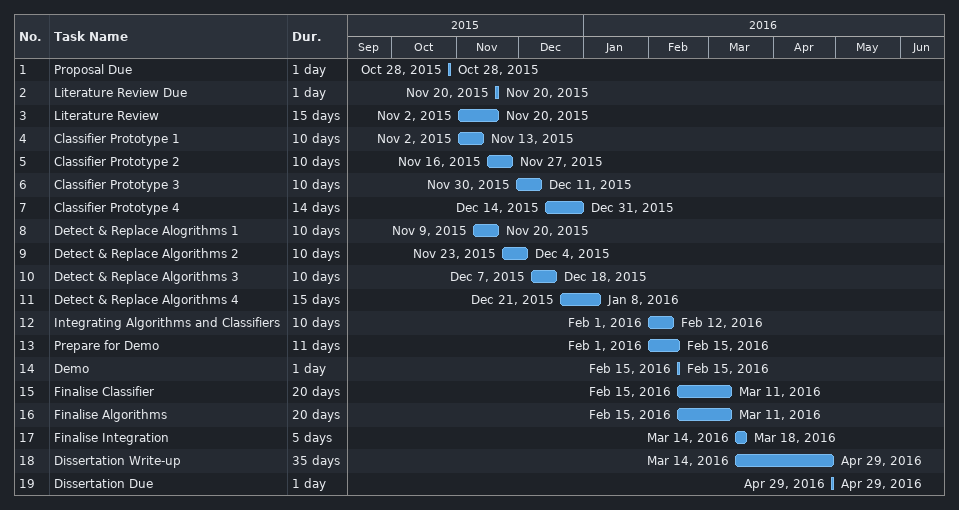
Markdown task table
| ID | Task | Duration | Start | Finish |
|---|---|---|---|---|
| 1 | Proposal Due | 1d | 2015-10-28 | 2015-10-28 |
| 2 | Literature Review Due | 1d | 2015-11-20 | 2015-11-20 |
| 3 | Literature Review | 15d | 2015-11-02 | 2015-11-20 |
| 4 | Classifier Prototype 1 | 10d | 2015-11-02 | 2015-11-13 |
| 5 | Classifier Prototype 2 | 10d | 2015-11-16 | 2015-11-27 |
| 6 | Classifier Prototype 3 | 10d | 2015-11-30 | 2015-12-11 |
| 7 | Classifier Prototype 4 | 14d | 2015-12-14 | 2015-12-31 |
| 8 | Detect & Replace Alogrithms 1 | 10d | 2015-11-09 | 2015-11-20 |
| 9 | Detect & Replace Algorithms 2 | 10d | 2015-11-23 | 2015-12-04 |
| 10 | Detect & Replace Algorithms 3 | 10d | 2015-12-07 | 2015-12-18 |
| 11 | Detect & Replace Algorithms 4 | 15d | 2015-12-21 | 2016-01-08 |
| 12 | Integrating Algorithms and Classifiers | 10d | 2016-02-01 | 2016-02-12 |
| 13 | Prepare for Demo | 11d | 2016-02-01 | 2016-02-15 |
| 14 | Demo | 1d | 2016-02-15 | 2016-02-15 |
| 15 | Finalise Classifier | 20d | 2016-02-15 | 2016-03-11 |
| 16 | Finalise Algorithms | 20d | 2016-02-15 | 2016-03-11 |
| 17 | Finalise Integration | 5d | 2016-03-14 | 2016-03-18 |
| 18 | Dissertation Write-up | 35d | 2016-03-14 | 2016-04-29 |
| 19 | Dissertation Due | 1d | 2016-04-29 | 2016-04-29 |
